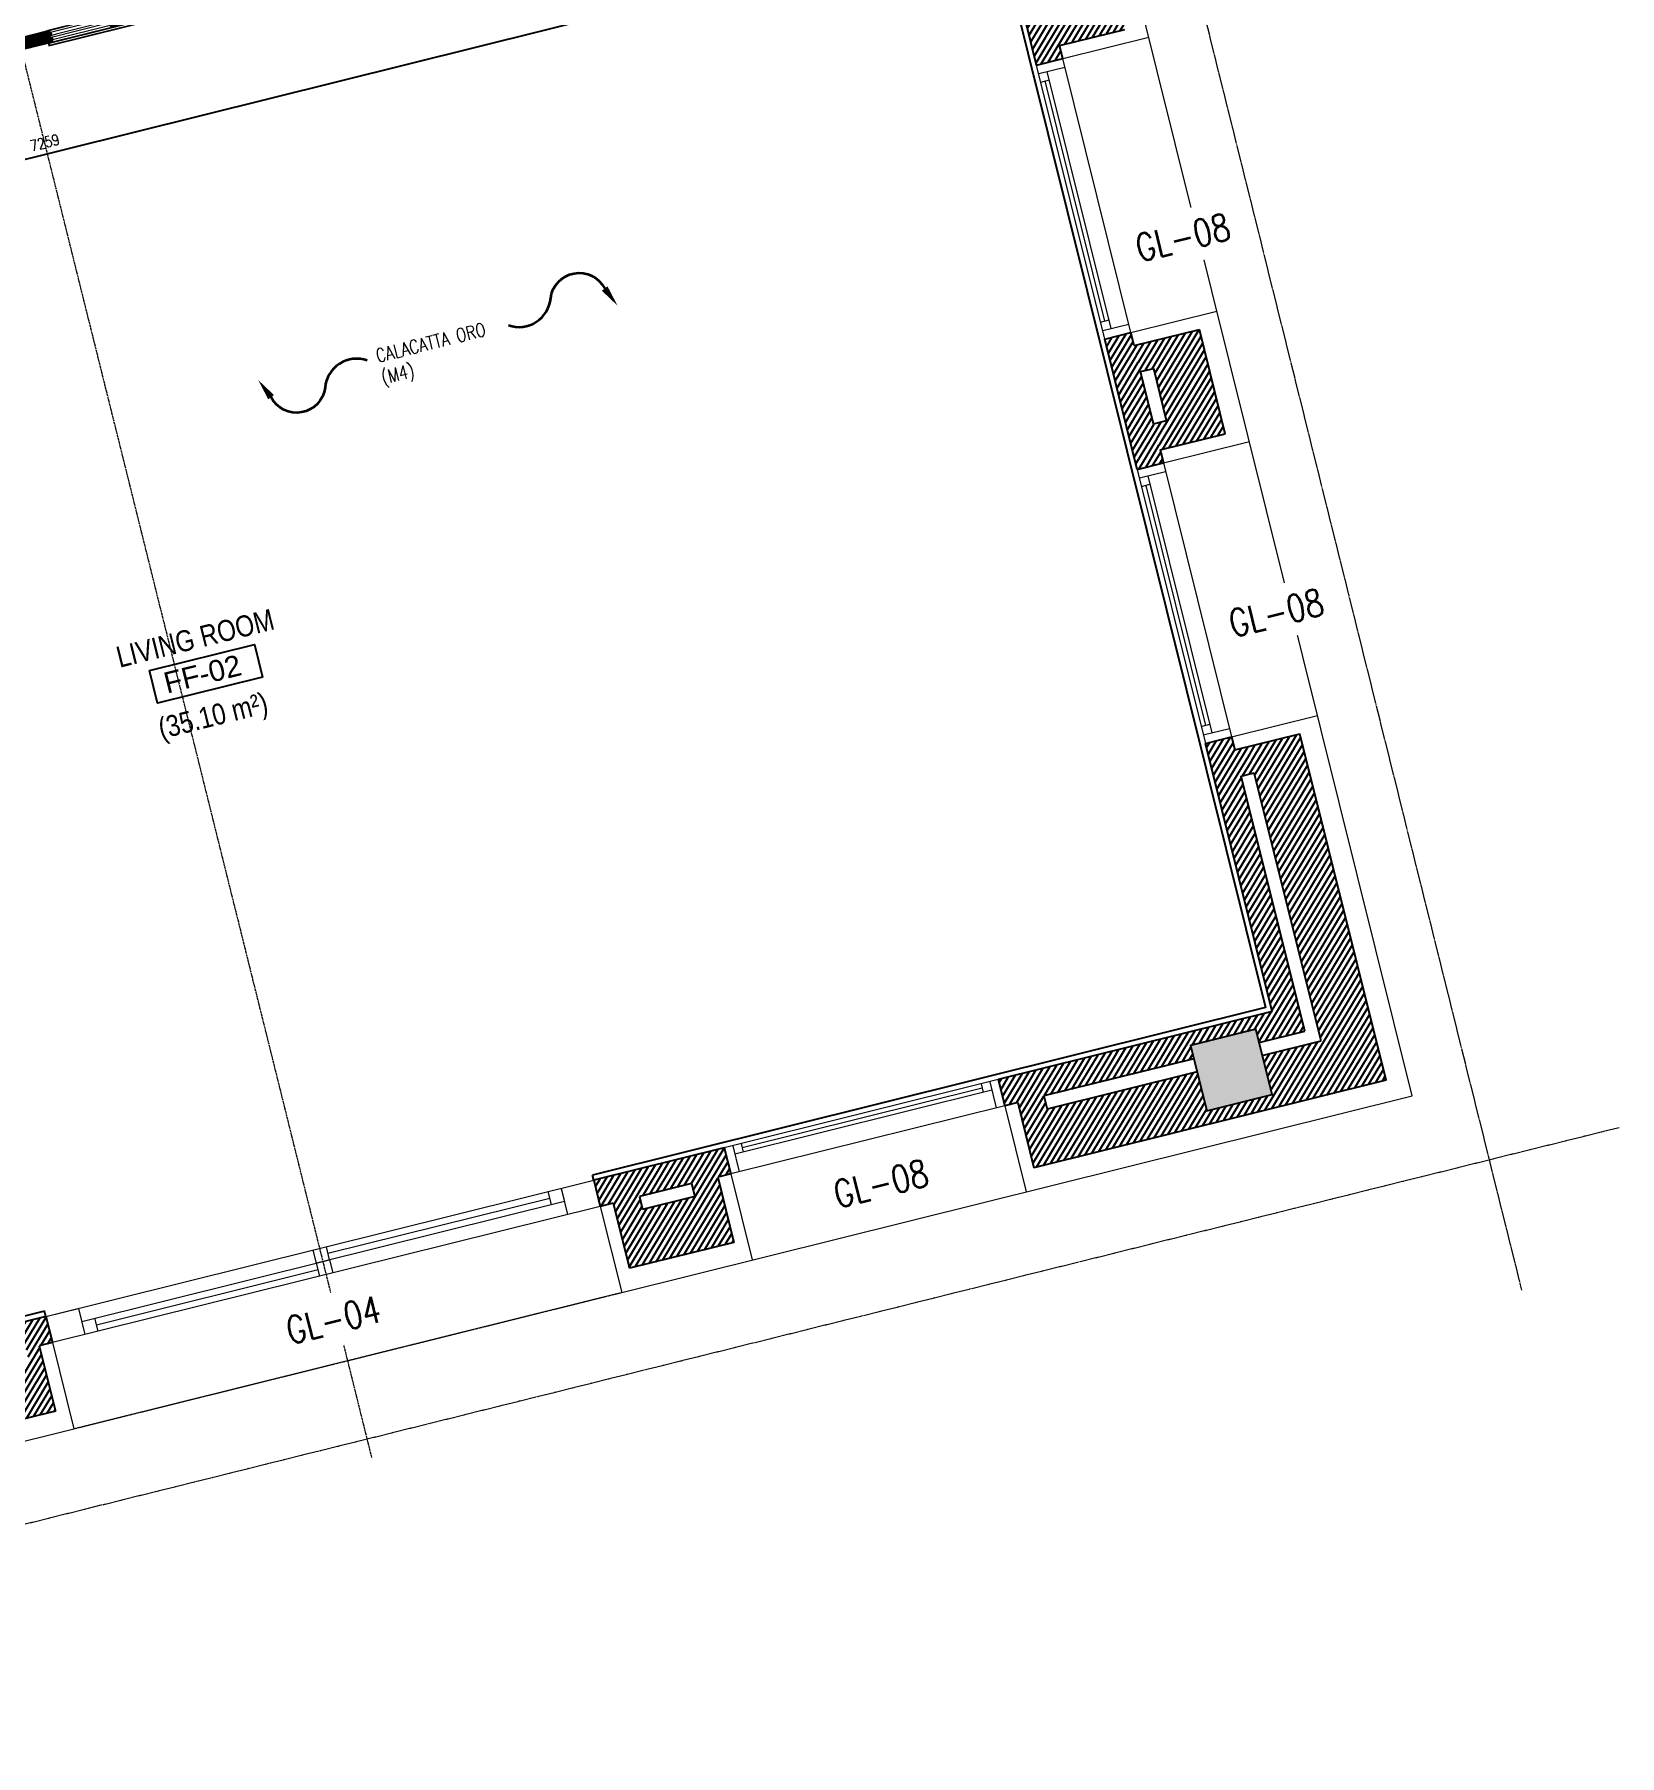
# Model space of a CAD drawing. Header units: inches. Extents: x 122939 to 389145, y 29603 to 574065.
# Drawn here: x 370263 to 376158, y 498390 to 504793 of the extents above; entities that cross this region are included whole.
import ezdxf
from ezdxf.enums import TextEntityAlignment as Align

# ---------------------------------------------------------------- set-up
doc = ezdxf.new("R2010")
doc.units = ezdxf.units.IN
doc.header["$MEASUREMENT"] = 0
doc.set_wipeout_variables(frame=1)
for name, pattern in [('CENTERX2', [4, 2.5, -0.5, 0.5, -0.5]), ('HIDDEN', [0.375, 0.25, -0.125]), ('PHANTOM-Z', [69.2, 60, -1.4, 2.5, -1.4, 2.5, -1.4])]:
    doc.linetypes.add(name, pattern=pattern)
for name, color, linetype, lineweight in [('a-cut', 30, 'PHANTOM-Z', 18), ('A-Dim-ID', 9, 'Continuous', 20), ('A-DOOR', 134, 'Continuous', 18), ('A-GLAZ', 134, 'Continuous', 18), ('A-GLAZ-IDEN', 3, 'Continuous', 18), ('A-WALL-TILE', 8, 'Continuous', 9), ('DIM', 252, 'Continuous', 35), ('GRC', 41, 'Continuous', 0), ('ID-NOTES', 3, 'Continuous', 0), ('XREF-V2-FF_COLS$0$A-COLS-PATT', 253, 'Continuous', 20)]:
    doc.layers.add(name, color=color, linetype=linetype, lineweight=lineweight)
for name, color, linetype in [('A-Plaster', 2, 'Continuous'), ('A-TXT3', 2, 'Continuous'), ('A-WALL', 7, 'Continuous'), ('column', 3, 'Continuous'), ('CQ Wall hatch_CHB', 8, 'Continuous'), ('Layer7', 8, 'Continuous')]:
    doc.layers.add(name, color=color, linetype=linetype)
doc.styles.add('ARIAL-REG', font='arial.ttf', dxfattribs={"height": 50})
doc.styles.add('ID-ROMANS', font='romans.shx', dxfattribs={"width": 0.8})
doc.styles.add('ST9', font='romans.shx', dxfattribs={"width": 0.8})
doc.styles.add('TXT2', font='romans.shx', dxfattribs={"width": 0.9})
doc.dimstyles.new('DIM-20', dxfattribs={"dimscale": 1000, "dimtxt": 0.044, "dimasz": 0.035, "dimexe": 0.022, "dimexo": 0.022, "dimgap": 0.022, "dimtad": 1, "dimdec": 0, "dimzin": 0, "dimdsep": 46, "dimtxsty": 'ST9', "dimblk1": 'ARCHTICK', "dimblk2": 'ARCHTICK', "dimsah": 1, "dimcen": 0.088, "dimdle": 0.04, "dimclrd": 256, "dimclre": 256, "dimclrt": 3, "dimadec": 0, "dimazin": 0, "dimtfac": 1, "dimtdec": 0, "dimtix": 1, "dimtofl": 0, "dimtmove": 1, "dimatfit": 3, "dimldrblk": 'CLOSED', "dimfxl": 1, "dimtolj": 1, "dimtzin": 0, "dimarcsym": 0})
pattern_1 = [(225, (-40481.279, -100842.32), (13.258252, -13.258252), [])]
pattern_2 = [(135, (247.5, 0), (-1.76776695, -1.76776695), [])]

# ---------------------------------------------------------------- blocks, each defined once
blk = doc.blocks.new('_ARCHTICK')
at = {"color": 0, "linetype": 'ByBlock', "const_width": 0.15}
blk.add_lwpolyline([(-0.5, -0.5), (0.5, 0.5)], dxfattribs=at)
blk = doc.blocks.new('*D143')
at = {"layer": 'A-Dim-ID', "lineweight": -2, "transparency": 16777216}
for p, q in [((366750.2, 503463.7), (373872.3, 505235.7)), ((373827.3, 505250.8), (373838.8, 505204.7)), ((366782.8, 503498.1), (366794.3, 503452.1))]:
    blk.add_line(p, q, dxfattribs=at)
at = {"layer": 'Defpoints', "color": 0, "transparency": 16777216}
for p in [(373822, 505272.1, 0), (373833.4, 505226), (366777.5, 503519.5, 0)]:
    blk.add_point(p, dxfattribs=at)
at = {"layer": 'A-Dim-ID', "lineweight": -2, "transparency": 16777216, "xscale": 20, "yscale": 20, "zscale": 20}
for p, rotation in [((373833.4, 505226), 13.9714232829857), ((366789, 503473.4), 193.9714232829857)]:
    blk.add_blockref('_ARCHTICK', p, dxfattribs=dict(at, rotation=rotation))
at = {"layer": 'A-Dim-ID', "color": 3, "transparency": 16777216, "insert": (370301.1, 504390.5), "char_height": 40, "attachment_point": 5, "rotation": 13.97142, "style": 'ST9'}
blk.add_mtext('\\A1;7259', dxfattribs=at)
blk = doc.blocks.new('_CLOSED')
at = {"color": 0, "linetype": 'ByBlock'}
for p, q in [((-1, 0.17), (0, 0)), ((-1, 0.17), (-1, -0.17)), ((0, 0), (-1, -0.17)), ((0, 0), (-1, 0))]:
    blk.add_line(p, q, dxfattribs=at)
blk = doc.blocks.new('TAG-WIN')
at = {"color": 1}
blk.add_wipeout([(-3.34, 0), (3.34, 0), (4.5, 2.01), (3.34, 4), (-3.34, 4), (-4.5, 2)], dxfattribs=at)
at = {"color": 2, "style": 'TXT2', "width": 0.8}
blk.add_attdef('AW01', text='', height=2, dxfattribs=at).set_placement((0, 2), align=Align.MIDDLE)
blk = doc.blocks.new('french door top')
at = {"lineweight": 0}
h = blk.add_hatch(dxfattribs=at)
h.set_pattern_fill('ANSI31', color=8, scale=20, angle=90)
h.paths.add_polyline_path([(5903.7, 5862.5), (6003.7, 5862.5), (6003.7, 5906.5), (5903.7, 5906.5)])
h = blk.add_hatch(dxfattribs=at)
h.set_pattern_fill('ANSI31', color=8, scale=20)
h.paths.add_polyline_path([(6003.7, 5860.5), (6013.7, 5860.5), (6013.7, 5887.5), (6023.7, 5887.5), (6023.7, 5898.5), (6021.7, 5898.5, 0.414214), (6013.7, 5906.5), (6013.7, 5908.5), (6003.7, 5908.5)])
h = blk.add_hatch(dxfattribs=at)
h.set_pattern_fill('ANSI31', color=8, scale=20)
edge = h.paths.add_edge_path()
edge.add_line((6251.2, 5860.5), (6251.2, 5887.5))
edge.add_line((6251.2, 5887.5), (6241.2, 5887.5))
edge.add_line((6241.2, 5887.5), (6241.2, 5898.5))
edge.add_line((6241.2, 5898.5), (6243.2, 5898.5))
edge.add_arc((6251.2, 5898.5), 8, 90, 180, ccw=False)
edge.add_line((6251.2, 5906.5), (6251.2, 5908.5))
edge.add_line((6251.2, 5908.5), (6261.2, 5908.5))
edge.add_line((6261.2, 5908.5), (6261.2, 5906.5))
edge.add_arc((6261.2, 5898.5), 8, 0, 90, ccw=False)
edge.add_line((6269.2, 5898.5), (6271.2, 5898.5))
edge.add_line((6271.2, 5898.5), (6271.2, 5887.5))
edge.add_line((6271.2, 5887.5), (6261.2, 5887.5))
edge.add_line((6261.2, 5887.5), (6261.2, 5860.5))
edge.add_line((6261.2, 5860.5), (6251.2, 5860.5))
h = blk.add_hatch(dxfattribs=at)
h.set_pattern_fill('ANSI31', color=8, scale=20)
h.set_pattern_definition([(45, (247.5, 0), (-1.76776695, 1.76776695), [])])
edge = h.paths.add_edge_path()
edge.add_line((6498.7, 5860.5), (6498.7, 5887.5))
edge.add_line((6498.7, 5887.5), (6488.7, 5887.5))
edge.add_line((6488.7, 5887.5), (6488.7, 5898.5))
edge.add_line((6488.7, 5898.5), (6490.7, 5898.5))
edge.add_arc((6498.7, 5898.5), 8, 90, 180, ccw=False)
edge.add_line((6498.7, 5906.5), (6498.7, 5908.5))
edge.add_line((6498.7, 5908.5), (6508.7, 5908.5))
edge.add_line((6508.7, 5908.5), (6508.7, 5906.5))
edge.add_arc((6508.7, 5898.5), 8, 0, 90, ccw=False)
edge.add_line((6516.7, 5898.5), (6518.7, 5898.5))
edge.add_line((6518.7, 5898.5), (6518.7, 5887.5))
edge.add_line((6518.7, 5887.5), (6508.7, 5887.5))
edge.add_line((6508.7, 5887.5), (6508.7, 5860.5))
edge.add_line((6508.7, 5860.5), (6498.7, 5860.5))
h = blk.add_hatch(dxfattribs=at)
h.set_pattern_fill('ANSI31', color=8, scale=20)
h.paths.add_polyline_path([(6736.2, 5898.5), (6738.2, 5898.5, -0.414214), (6746.2, 5906.5), (6746.2, 5908.5), (6756.2, 5908.5), (6756.2, 5860.5), (6746.2, 5860.5), (6746.2, 5887.5), (6736.2, 5887.5)])
h = blk.add_hatch(dxfattribs=at)
h.set_pattern_fill('ANSI31', color=8, scale=20, angle=90)
edge = h.paths.add_edge_path()
edge.add_line((6856.2, 5862.5), (6756.2, 5862.5))
edge.add_line((6756.2, 5862.5), (6756.2, 5906.5))
edge.add_line((6756.2, 5906.5), (6855.8, 5906.5))
edge.add_line((6855.8, 5906.5), (6855.8, 5862.5))
h = blk.add_hatch(dxfattribs=at)
h.set_pattern_fill('ANSI31', color=8, scale=20, angle=90)
h.paths.add_polyline_path([(6023.7, 5881.5), (6013.7, 5881.5), (6013.7, 5862.5, 0.414214), (6021.7, 5870.5), (6023.7, 5870.5)])
h = blk.add_hatch(dxfattribs=at)
h.set_pattern_fill('ANSI31', color=8, scale=20, angle=90)
edge = h.paths.add_edge_path()
edge.add_line((6251.2, 5862.5), (6251.2, 5881.5))
edge.add_line((6251.2, 5881.5), (6241.2, 5881.5))
edge.add_line((6241.2, 5881.5), (6241.2, 5870.5))
edge.add_line((6241.2, 5870.5), (6243.2, 5870.5))
edge.add_arc((6251.2, 5870.5), 8, 180, 270)
h = blk.add_hatch(dxfattribs=at)
h.set_pattern_fill('ANSI31', color=8, scale=20, angle=90)
edge = h.paths.add_edge_path()
edge.add_line((6261.2, 5862.5), (6261.2, 5881.5))
edge.add_line((6261.2, 5881.5), (6271.2, 5881.5))
edge.add_line((6271.2, 5881.5), (6271.2, 5870.5))
edge.add_line((6271.2, 5870.5), (6269.2, 5870.5))
edge.add_arc((6261.2, 5870.5), 8, -90, 0, ccw=False)
h = blk.add_hatch(dxfattribs=at)
h.set_pattern_fill('ANSI31', color=8, scale=20, angle=90)
h.set_pattern_definition(pattern_2)
edge = h.paths.add_edge_path()
edge.add_line((6498.7, 5862.5), (6498.7, 5881.5))
edge.add_line((6498.7, 5881.5), (6488.7, 5881.5))
edge.add_line((6488.7, 5881.5), (6488.7, 5870.5))
edge.add_line((6488.7, 5870.5), (6490.7, 5870.5))
edge.add_arc((6498.7, 5870.5), 8, 180, 270)
h = blk.add_hatch(dxfattribs=at)
h.set_pattern_fill('ANSI31', color=8, scale=20, angle=90)
h.set_pattern_definition(pattern_2)
edge = h.paths.add_edge_path()
edge.add_line((6508.7, 5862.5), (6508.7, 5881.5))
edge.add_line((6508.7, 5881.5), (6518.7, 5881.5))
edge.add_line((6518.7, 5881.5), (6518.7, 5870.5))
edge.add_line((6518.7, 5870.5), (6516.7, 5870.5))
edge.add_arc((6508.7, 5870.5), 8, -90, 0, ccw=False)
h = blk.add_hatch(dxfattribs=at)
h.set_pattern_fill('ANSI31', color=8, scale=20, angle=90)
h.paths.add_polyline_path([(6736.2, 5881.5), (6746.2, 5881.5), (6746.2, 5862.5, -0.414214), (6738.2, 5870.5), (6736.2, 5870.5)])
at = {"color": 8, "lineweight": 0}
for p, q in [((6746.2, 5908.5), (6013.7, 5908.5)), ((6251.2, 5906.5), (6013.7, 5906.5)), ((6243.2, 5898.5), (6021.7, 5898.5)), ((6498.7, 5906.5), (6261.2, 5906.5)), ((6490.7, 5898.5), (6269.2, 5898.5)), ((6746.2, 5906.5), (6508.7, 5906.5)), ((6736.2, 5898.5), (6516.7, 5898.5)), ((6251.2, 5862.5), (6013.7, 5862.5)), ((6746.2, 5860.5), (6013.7, 5860.5)), ((6243.2, 5870.5), (6021.7, 5870.5)), ((6498.7, 5862.5), (6261.2, 5862.5)), ((6490.7, 5870.5), (6269.2, 5870.5)), ((6746.2, 5862.5), (6508.7, 5862.5)), ((6736.2, 5870.5), (6516.7, 5870.5))]:
    blk.add_line(p, q, dxfattribs=at)
at = {"color": 0, "lineweight": -2, "elevation": 0}
for points in [[(5903.7, 5862.5), (6003.7, 5862.5), (6003.7, 5906.5), (5903.7, 5906.5), (5903.7, 5862.5)], [(6856.2, 5862.5), (6756.2, 5862.5), (6756.2, 5906.5), (6855.8, 5906.5), (6855.8, 5862.5)]]:
    blk.add_lwpolyline(points, dxfattribs=at)
for points in [[(6013.7, 5860.5), (6003.7, 5860.5), (6003.7, 5908.5), (6013.7, 5908.5), (6013.7, 5906.5, -0.414214), (6021.7, 5898.5), (6023.7, 5898.5), (6023.7, 5887.5), (6013.7, 5887.5), (6013.7, 5860.5)], [(6746.2, 5860.5), (6756.2, 5860.5), (6756.2, 5908.5), (6746.2, 5908.5), (6746.2, 5906.5, 0.414214), (6738.2, 5898.5), (6736.2, 5898.5), (6736.2, 5887.5), (6746.2, 5887.5), (6746.2, 5860.5)], [(6013.7, 5862.5), (6013.7, 5881.5), (6023.7, 5881.5), (6023.7, 5870.5), (6021.7, 5870.5, -0.414214), (6013.7, 5862.5, 1)], [(6251.2, 5862.5), (6251.2, 5881.5), (6241.2, 5881.5), (6241.2, 5870.5), (6243.2, 5870.5, 0.414214), (6251.2, 5862.5, -1)], [(6261.2, 5862.5), (6261.2, 5881.5), (6271.2, 5881.5), (6271.2, 5870.5), (6269.2, 5870.5, -0.414214), (6261.2, 5862.5, 1)], [(6746.2, 5862.5), (6746.2, 5881.5), (6736.2, 5881.5), (6736.2, 5870.5), (6738.2, 5870.5, 0.414214), (6746.2, 5862.5, -1)]]:
    blk.add_lwpolyline(points, format="xyb", dxfattribs=at)
blk.add_lwpolyline([(6251.2, 5860.5), (6251.2, 5887.5), (6241.2, 5887.5), (6241.2, 5898.5), (6243.2, 5898.5, -0.414214), (6251.2, 5906.5), (6251.2, 5908.5), (6261.2, 5908.5), (6261.2, 5906.5, -0.414214), (6269.2, 5898.5), (6271.2, 5898.5), (6271.2, 5887.5), (6261.2, 5887.5), (6261.2, 5860.5)], format="xyb", close=True, dxfattribs=at)
at = {"color": 0, "lineweight": -2}
blk.add_lwpolyline([(6508.7, 5860.5), (6508.7, 5887.5), (6518.7, 5887.5), (6518.7, 5898.5), (6516.7, 5898.5, 0.414214), (6508.7, 5906.5), (6508.7, 5908.5), (6498.7, 5908.5), (6498.7, 5906.5, 0.414214), (6490.7, 5898.5), (6488.7, 5898.5), (6488.7, 5887.5), (6498.7, 5887.5), (6498.7, 5860.5)], format="xyb", close=True, dxfattribs=at)
at = {"color": 0, "elevation": 0}
for points in [[(6040, 5887.7), (6015.7, 5885.7), (6015.7, 5881.7), (6249.2, 5881.7), (6249.2, 5885.7), (6225, 5887.7)], [(6535, 5887.7), (6510.7, 5885.7), (6510.7, 5881.7), (6744.2, 5881.7), (6744.2, 5885.7), (6720, 5887.7)]]:
    blk.add_lwpolyline(points, close=True, dxfattribs=at)
at = {"color": 0}
blk.add_lwpolyline([(6287.5, 5887.7), (6263.2, 5885.7), (6263.2, 5881.7), (6496.7, 5881.7), (6496.7, 5885.7), (6472.5, 5887.7)], close=True, dxfattribs=at)
at = {"color": 0, "lineweight": -2}
for points in [[(6498.7, 5862.5), (6498.7, 5881.5), (6488.7, 5881.5), (6488.7, 5870.5), (6490.7, 5870.5, 0.414214), (6498.7, 5862.5, -1)], [(6508.7, 5862.5), (6508.7, 5881.5), (6518.7, 5881.5), (6518.7, 5870.5), (6516.7, 5870.5, -0.414214), (6508.7, 5862.5, 1)]]:
    blk.add_lwpolyline(points, format="xyb", dxfattribs=at)
blk = doc.blocks.new('A$C419e398c')
at = {"color": 8, "lineweight": 0, "elevation": 0}
for points in [[(1902.2, 416.3), (1902.2, 426.3), (2654.7, 426.3), (2654.7, 416.3)], [(1904.2, 418.3), (1904.2, 424.3), (2652.7, 424.3), (2652.7, 418.3)]]:
    blk.add_lwpolyline(points, dxfattribs=at)
at = {"color": 0, "xscale": -1, "rotation": 179.9998846857269}
blk.add_blockref('french door top', (-4101.5, 6278.8, 0), dxfattribs=at)
blk = doc.blocks.new('floor plan')
at = {"layer": 'CQ Wall hatch_CHB'}
h = blk.add_hatch(dxfattribs=at)
h.set_pattern_fill('ANSI31,_O', color=8, scale=150, angle=166.02858)
h.set_pattern_definition(pattern_1)
h.paths.add_polyline_path([(3768.6, -1485.5), (3968.6, -1485.5), (3968.6, -527.9), (3768.6, -527.9)])
h.paths.add_polyline_path([(3718.3, -3035.5), (3968.6, -3035.5), (3968.6, -2635.5), (3718.3, -2635.5), (3718.3, -2735.5), (3768.3, -2735.5), (3768.6, -2935.5), (3718.3, -2935.5)])
h.paths.add_polyline_path([(2568.3, -5163.2), (2568.3, -5263.2), (2618.3, -5263.2), (2618.3, -5513.2), (3968.6, -5513.2), (3968.6, -4185.5), (3768.6, -4185.5), (3768.6, -5313.2), (3543.3, -5313.2), (3543.3, -5462.9), (3293.3, -5462.9), (3293.3, -5313.2), (2718.3, -5313.2), (2718.3, -5263.2), (3293.3, -5263.2), (3293.3, -5212.9), (3543.6, -5212.9), (3543.6, -5263.2), (3718.3, -5263.2), (3718.3, -4285.5), (3768.3, -4285.5), (3768.6, -4185.5), (3718.5, -4185.5), (3718.6, -4135.5), (3618.6, -4135.5), (3618.6, -5163.2)])
h.paths.add_polyline_path([(3618.6, -1535.5), (3718.6, -1535.5), (3718.6, -1485.5), (3768.6, -1485.5), (3768.3, -1385.5), (3718.6, -1385.5), (3718.6, -527.9), (3618.6, -527.9)])
h.paths.add_polyline_path([(3718.6, -2585.5), (3618.6, -2585.5), (3618.6, -3085.5), (3718.6, -3085.5)])
h = blk.add_hatch(dxfattribs=at)
h.set_pattern_fill('ANSI31,_O', color=8, scale=150, angle=166.02858)
h.set_pattern_definition(pattern_1)
h.paths.add_polyline_path([(-1131.7, -5513.2), (-1131.7, -5263.2), (-1081.7, -5263.2), (-1081.7, -5163.2), (-1131.7, -5163.2), (-1581.7, -5163.2), (-1581.7, -5263.2), (-1181.4, -5263.2), (-1181.4, -5313.2), (-1481.7, -5313.2), (-1481.7, -5263.2), (-1531.7, -5263.2), (-1531.7, -5313.2), (-1531.7, -5513.2)])
h = blk.add_hatch(dxfattribs=at)
h.set_pattern_fill('ANSI31,_O', color=8, scale=150, angle=166.02858)
h.set_pattern_definition(pattern_1)
h.paths.add_polyline_path([(1168.3, -5313.2), (1168.3, -5263.2), (1368.3, -5263.2), (1368.3, -5313.2)], flags=16)
h.paths.add_polyline_path([(1468.3, -5513.2), (1468.3, -5263.2), (1518.3, -5263.2), (1518.3, -5163.2), (1018.3, -5163.2), (1018.3, -5263.2), (1068.3, -5263.2), (1068.4, -5513.2)])
at = {"layer": 'XREF-V2-FF_COLS$0$A-COLS-PATT'}
blk.add_hatch(color=256, dxfattribs=at).paths.add_polyline_path([(3293.6, -5462.9), (3543.6, -5462.9), (3543.6, -5212.9), (3293.6, -5212.9)])
at = {"layer": 'A-DOOR'}
for p, q in [((-6.7, -5213.2, 0), (-6.7, -5163.2, 0)), ((843.3, -5213.2, 0), (843.3, -5163.2, 0)), ((-906.7, -5263.2, 0), (-906.7, -5213.2, 0)), ((-906.7, -5238.2, 0), (-56.7, -5238.2, 0)), ((-56.7, -5263.2, 0), (-56.7, -5213.2, 0)), ((-6.7, -5188.2, 0), (843.3, -5188.2, 0))]:
    blk.add_line(p, q, dxfattribs=at)
at = {"layer": 'A-DOOR', "color": 9, "linetype": 'HIDDEN'}
blk.add_line((-1081.7, -5593.2), (1018.3, -5593.2, 0), dxfattribs=at)
at = {"layer": 'A-DOOR'}
blk.add_lwpolyline([(-1081.7, -5263.2), (-1081.7, -5163.2), (1018.3, -5163.2), (1018.3, -5263.2)], close=True, dxfattribs=at)
for points in [[(-1081.7, -5163.2), (-956.7, -5163.2), (-956.7, -5263.2)], [(893.3, -5163.2), (893.3, -5213.2), (-56.7, -5213.2), (-56.7, -5163.2)], [(893.3, -5163.2), (893.3, -5263.2)], [(-956.7, -5213.2), (-6.7, -5213.2), (-6.7, -5263.2)]]:
    blk.add_lwpolyline(points, dxfattribs=at)
at = {"layer": 'A-GLAZ'}
for p, q in [((3618.4, -2585.5), (3618.3, -1535.5)), ((3718.4, -2585.5), (3718.3, -1535.5)), ((3618.3, -1568), (3718.3, -1568)), ((3618.3, -1600.5), (3650.8, -1600.5)), ((3634.6, -2520.5), (3634.6, -1600.5)), ((3650.9, -2553), (3650.8, -1568)), ((3618.4, -2520.5), (3650.9, -2520.5)), ((3618.4, -2553), (3718.4, -2553)), ((3618.4, -3085.5), (3618.3, -4135.5)), ((3618.4, -3118), (3718.4, -3118)), ((3650.9, -3118), (3650.8, -4103)), ((3718.4, -3085.5), (3718.3, -4135.5)), ((3618.4, -3150.5), (3650.9, -3150.5)), ((3634.6, -3150.5), (3634.6, -4070.5)), ((3618.3, -4070.5), (3650.8, -4070.5)), ((3618.3, -4103), (3718.3, -4103)), ((2568.3, -5163.2, 0), (1518.3, -5163.2, 0)), ((1550.8, -5163.2, 0), (1550.8, -5263.2, 0)), ((1583.3, -5163.2, 0), (1583.3, -5195.7, 0)), ((2503.3, -5179.4, 0), (1583.3, -5179.4, 0)), ((2503.3, -5163.2, 0), (2503.3, -5195.7, 0)), ((2535.8, -5163.2, 0), (2535.8, -5263.2, 0)), ((2535.8, -5195.7, 0), (1550.8, -5195.7, 0)), ((2568.3, -5263.2, 0), (1518.3, -5263.2, 0))]:
    blk.add_line(p, q, dxfattribs=at)
at = {"layer": 'A-Plaster'}
for p, q in [((-1081.7, -5163.2), (-1081.7, -5143.2, 0)), ((1018.3, -5163.2), (1018.3, -5143.2))]:
    blk.add_line(p, q, dxfattribs=at)
at = {"layer": 'A-Plaster', "elevation": 0}
for points in [[(-1081.7, -5143.2), (-3661.7, -5143.2), (-3660.8, -568.5)], [(3598.3, -568.5), (3598.3, -5143.2), (1018.3, -5143.2)]]:
    blk.add_lwpolyline(points, dxfattribs=at)
at = {"layer": 'A-WALL'}
for p, q in [((3618.3, -1535.5, 0), (3618.3, -377.9)), ((3618.3, -1535.5), (3718.3, -1535.5)), ((3718.3, -1535.5), (3718.3, -1485.5, 0)), ((3718.3, -1485.5), (3968.3, -1485.5)), ((3618.3, -3085.5), (3618.3, -2585.5)), ((3618.3, -2585.5), (3718.3, -2585.5)), ((3718.3, -2635.5), (3718.3, -2585.5)), ((3718.3, -2635.5), (3968.3, -2635.5)), ((3968.3, -3035.5), (3968.3, -2635.5)), ((3718.3, -2935.5, 0), (3718.3, -2735.5, 0)), ((3718.3, -2735.5), (3768.3, -2735.5)), ((3768.3, -2935.5), (3768.3, -2735.5)), ((3718.3, -2935.5), (3768.3, -2935.5)), ((3718.3, -3035.5), (3968.3, -3035.5)), ((3718.3, -3035.5), (3718.3, -3085.5)), ((3618.3, -3085.5), (3718.3, -3085.5)), ((3618.3, -5163.2), (3618.3, -4135.5, 0)), ((3618.3, -4135.5), (3718.3, -4135.5)), ((3718.3, -4135.5), (3718.3, -4185.5, 0)), ((3718.3, -4185.5), (3968.3, -4185.5)), ((3968.3, -5513.2), (3968.3, -4185.5)), ((3718.3, -5263.2), (3718.3, -4285.5, 0)), ((3718.3, -4285.5), (3768.3, -4285.5)), ((3768.3, -5313.2), (3768.3, -4285.5)), ((-1081.7, -5163.2), (-1581.7, -5163.2, 0)), ((-1081.7, -5163.2), (-1081.7, -5263.2)), ((1518.3, -5163.2, 0), (1018.3, -5163.2)), ((1018.3, -5163.2), (1018.3, -5263.2)), ((1518.3, -5163.2, 0), (1518.3, -5263.2, 0)), ((3618.3, -5163.2), (2568.3, -5163.2, 0)), ((2568.3, -5163.2, 0), (2568.3, -5263.2, 0)), ((-1081.7, -5263.2), (-1131.7, -5263.2, 0)), ((-1131.7, -5263.2), (-1131.7, -5513.2)), ((1068.3, -5263.2), (1018.3, -5263.2)), ((1068.3, -5263.2), (1068.3, -5513.2)), ((1368.3, -5263.2, 0), (1168.3, -5263.2, 0)), ((1168.3, -5263.2), (1168.3, -5313.2)), ((1368.3, -5313.2, 0), (1168.3, -5313.2, 0)), ((1368.3, -5263.2, 0), (1368.3, -5313.2, 0)), ((1518.3, -5263.2, 0), (1468.3, -5263.2)), ((1468.3, -5263.2, 0), (1468.3, -5513.2, 0)), ((2618.3, -5263.2, 0), (2568.3, -5263.2, 0)), ((2618.3, -5263.2, 0), (2618.3, -5513.2, 0)), ((2718.3, -5263.2, 0), (2718.3, -5313.2, 0)), ((3293.3, -5263.2, -0.2), (2718.3, -5263.2, 0)), ((3293.3, -5313.2, -0.2), (2718.3, -5313.2, 0)), ((3543.3, -5263.2, -0.1), (3718.4, -5263.2, 0)), ((3543.3, -5313.2, -0.1), (3768.3, -5313.2)), ((3718.4, -5263.2, 0), (3718.3, -5263.2)), ((-1131.7, -5513.2, 0), (-1531.7, -5513.2, 0)), ((1468.3, -5513.2, 0), (1068.3, -5513.2, 0)), ((3968.3, -5513.2), (2618.3, -5513.2, 0))]:
    blk.add_line(p, q, dxfattribs=at)
at = {"layer": 'A-WALL-TILE'}
for p, q in [((4048.3, -5593.2), (4048.3, -607.9)), ((3718.3, -1535.5), (4048.3, -1535.5)), ((3718.3, -2585.5), (4048.3, -2585.5)), ((3718.3, -3085.5), (4048.3, -3085.5)), ((3718.3, -4135.5), (4048.3, -4135.5)), ((-1081.7, -5263.2), (-1081.7, -5593.2)), ((1018.3, -5263.2), (1018.3, -5593.2)), ((1518.3, -5263.2, 0), (1518.3, -5593.2, 0)), ((2568.3, -5263.2, 0), (2568.3, -5593.2, 0)), ((-4111.7, -5593.2), (-1081.7, -5593.2)), ((1018.3, -5593.2), (4048.3, -5593.2))]:
    blk.add_line(p, q, dxfattribs=at)
at = {"layer": 'column'}
blk.add_lwpolyline([(3293.6, -5462.9), (3543.6, -5462.9), (3543.6, -5212.9), (3293.6, -5212.9)], close=True, dxfattribs=at)
at = {"xscale": -1, "rotation": 179.9997670953166}
blk.add_blockref('A$C419e398c', (-1831.9, -152.3, 0), dxfattribs=at)
at = {"layer": 'A-GLAZ-IDEN', "xscale": 49.99999999999999, "yscale": 49.99999999999999, "zscale": 49.99999999999999}
for p, values in [((-46.9, -5533.1, 0), {'AW01': 'GL-04'}), ((2051.9, -5533.1, 0), {'AW01': 'GL-08'})]:
    blk.add_blockref('TAG-WIN', p, dxfattribs=at).add_auto_attribs(values)
for p in [(3991.2, -2388.4, 0), (3991.2, -3827.5, 0)]:
    blk.add_blockref('TAG-WIN', p, dxfattribs=at).add_auto_attribs({'AW01': 'GL-08'})

msp = doc.modelspace()

# ---------------------------------------------------------------- linework, layer by layer
at = {"layer": 'A-TXT3', "elevation": 0}
msp.add_lwpolyline([(370690.148, 502426.074), (371080.86, 502523.282), (371110.927, 502402.433), (370720.215, 502305.225)], close=True, dxfattribs=at)
at = {"layer": 'Layer7', "linetype": 'CENTERX2', "lineweight": 0, "ltscale": 3}
msp.add_line((371517.644, 499499.076, 0), (369888.564, 506046.869, 0), dxfattribs=at)

# ---------------------------------------------------------------- texts
at = {"layer": 'A-TXT3', "style": 'ARIAL-REG'}
msp.add_text('FF-02', height=78.4, rotation=13.9714233, dxfattribs=at).set_placement((370887.606, 502413.808, 0), align=Align.MIDDLE_CENTER)
at = {"layer": 'A-TXT3', "insert": (370860.558, 502546.339, 0), "char_height": 78.4, "width": 1464.93576, "attachment_point": 5, "rotation": 13.9714233, "style": 'ARIAL-REG'}
msp.add_mtext('{\\fArial Narrow|b0|i0|c0|p34;LIVING ROOM}', dxfattribs=at)

# ---------------------------------------------------------------- dimensions: what is measured, and where the dimension line sits
at = {"layer": 'A-Dim-ID'}
dim = msp.add_linear_dim(base=(373833.442, 505226.049, 0), p1=(366777.534, 503519.469, 0), p2=(373821.981, 505272.114, 0), angle=13.9714233, dimstyle='DIM-20', override={"dimtxt": 0.04, "dimasz": 0.02}, dxfattribs=at)
dim.commit()
dim.dimension.update_dxf_attribs({"geometry": '*D143', "text_midpoint": (370301.078, 504390.484, 0)})

# ---------------------------------------------------------------- next in the draw order: block references
at = {"layer": 'GRC', "rotation": 13.9714232829857}
msp.add_blockref('floor plan', (370108.21, 505295.133, 0), dxfattribs=at)

# ---------------------------------------------------------------- next in the draw order: linework, layer by layer
at = {"layer": 'a-cut'}
for p, q in [((374100.085, 506929.381, 0), (375793.843, 500121.623, 0)), ((366764.703, 498390.431, 0), (376158.333, 500727.55, 0))]:
    msp.add_line(p, q, dxfattribs=at)
at = {"layer": 'DIM', "elevation": 0}
for points in [[(372026.09, 503710.852, 0.48563316), (372182.703, 503811.811, -0.73730651), (372383.543, 503847.524, 11.87463366)], [(371500.283, 503580.032, 0.48563316), (371343.67, 503479.073, -0.73730651), (371142.83, 503443.36, 11.87463366)]]:
    msp.add_lwpolyline(points, format="xyb", dxfattribs=at)
at = {"layer": 'DIM'}
for points in [[(372394.203, 503855.533, 0), (372431.593, 503783.562, 0), (372372.882, 503839.516, 0)], [(371132.17, 503435.352, 0), (371094.78, 503507.322, 0), (371153.49, 503451.368, 0)]]:
    msp.add_solid(points, dxfattribs=at)

# ---------------------------------------------------------------- next in the draw order: texts
at = {"layer": 'A-TXT3', "insert": (370913.525, 502311.21, 0), "char_height": 78.4, "width": 1464.93576, "attachment_point": 5, "rotation": 13.9714233, "style": 'ARIAL-REG'}
msp.add_mtext('{\\fArial Narrow|b0|i0|c0|p34;\\P(35.10 m²)}', dxfattribs=at)
at = {"layer": 'ID-NOTES', "insert": (371527.598, 503620.394, 0), "char_height": 50, "width": 1075.05767, "attachment_point": 1, "rotation": 13.9714233, "style": 'ID-ROMANS'}
msp.add_mtext('CALACATTA ORO\\P(M4)', dxfattribs=at)

doc.saveas('drawing.dxf')
